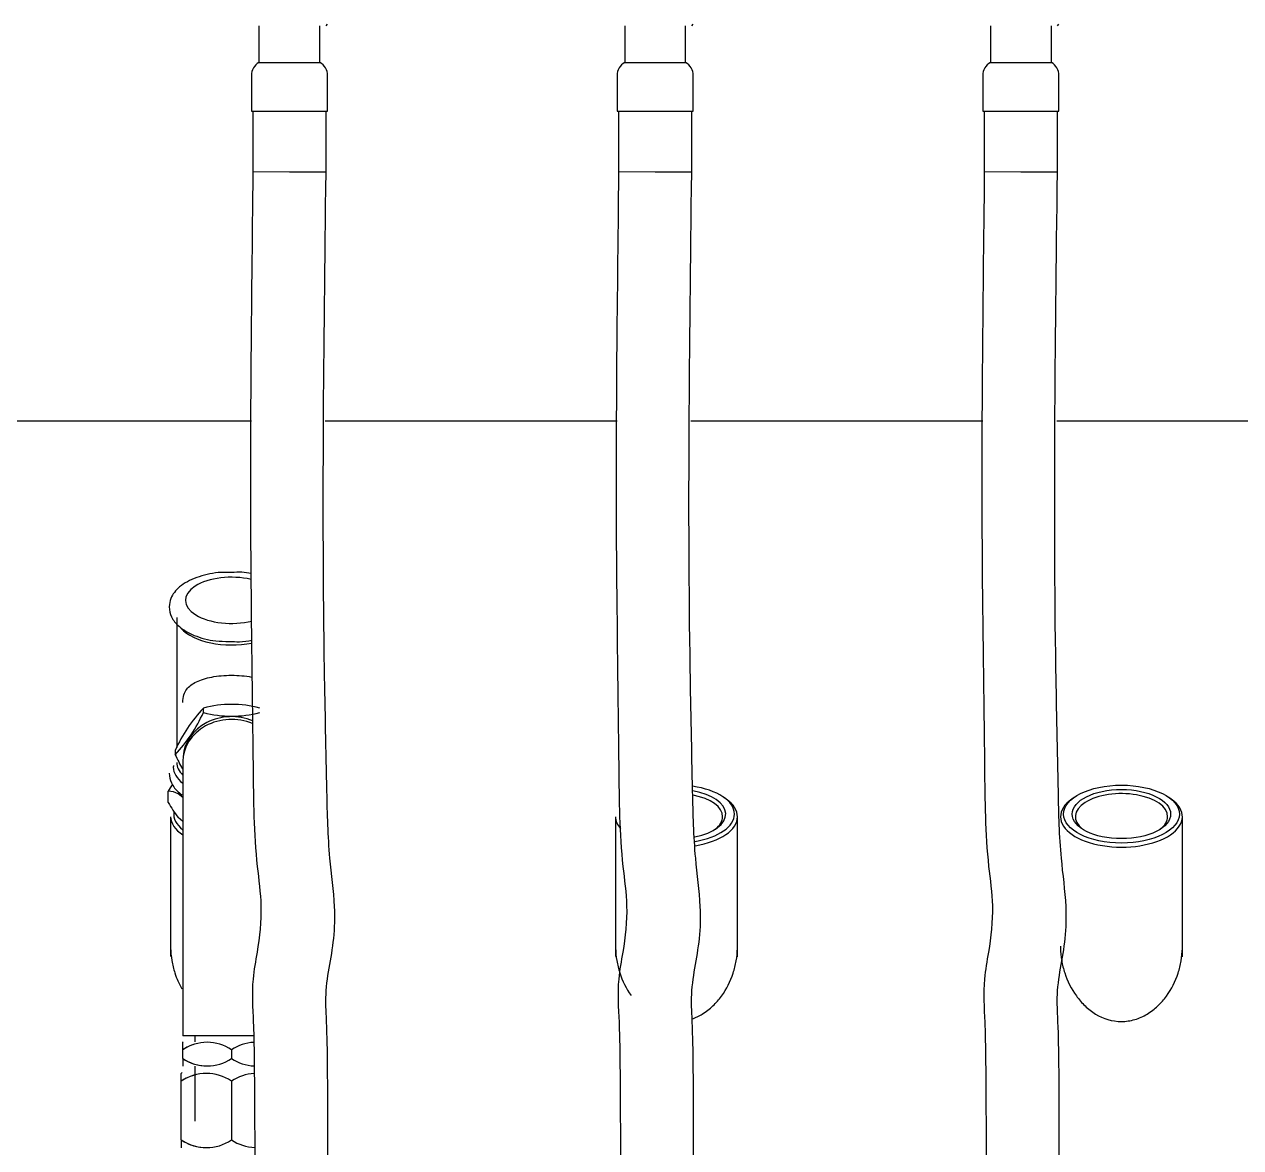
# Model space of a CAD drawing. Extents: x -681219 to -550379, y -242630 to -158199.
# Drawn here: x -623941 to -623424, y -171866 to -171388 of the extents above; entities that cross this region are included whole.
import ezdxf

# ---------------------------------------------------------------- set-up
doc = ezdxf.new("R2010")
doc.units = 0
doc.header["$LTSCALE"] = 1000
for name, color, linetype in [('DN15×600金属软管', 7, 'CONTINUOUS'), ('DN20×200_YJR3-4C', 7, 'CONTINUOUS'), ('GB3289.26内接头DN20', 7, 'CONTINUOUS'), ('GB3289.26内接头DN25', 7, 'CONTINUOUS'), ('SCTZ45000000', 7, 'CONTINUOUS'), ('SPTZ011001702', 7, 'CONTINUOUS'), ('SPTZ45_010109', 7, 'CONTINUOUS'), ('异径三通DN25×20_GB32', 7, 'CONTINUOUS')]:
    doc.layers.add(name, color=color, linetype=linetype)

msp = doc.modelspace()

# ---------------------------------------------------------------- linework, layer by layer
at = {"layer": 'DN15×600金属软管', "color": 7, "linetype": 'Continuous'}
for p, q in [((-623841.6345, -171388.5348), (-623841.6345, -171404.0868)), ((-623815.7145, -171404.0868), (-623815.7145, -171388.5348)), ((-623813.1225, -171388.5348), (-623812.4745, -171387.8868)), ((-623686.1145, -171388.5348), (-623686.1145, -171404.0868)), ((-623660.1945, -171404.0868), (-623660.1945, -171388.5348)), ((-623657.6025, -171388.5348), (-623656.9545, -171387.8868)), ((-623530.5945, -171388.5348), (-623530.5945, -171404.0868)), ((-623504.6745, -171404.0868), (-623504.6745, -171388.5348)), ((-623502.0825, -171388.5348), (-623501.4345, -171387.8868)), ((-623841.6345, -171404.0868), (-623815.7145, -171404.0868)), ((-623686.1145, -171404.0868), (-623660.1945, -171404.0868)), ((-623530.5945, -171404.0868), (-623504.6745, -171404.0868)), ((-623844.8745, -171409.6987), (-623844.8745, -171424.8228)), ((-623812.4745, -171424.8228), (-623812.4745, -171409.6987)), ((-623689.3545, -171409.6987), (-623689.3545, -171424.8228)), ((-623656.9545, -171424.8228), (-623656.9545, -171409.6987)), ((-623533.8345, -171409.6987), (-623533.8345, -171424.8228)), ((-623501.4345, -171424.8228), (-623501.4345, -171409.6987)), ((-623844.8745, -171424.8228), (-623812.4745, -171424.8228)), ((-623844.2265, -171424.8228), (-623844.2265, -171450.6556)), ((-623813.1225, -171450.83), (-623813.1225, -171424.8228)), ((-623689.3545, -171424.8228), (-623656.9545, -171424.8228)), ((-623688.7065, -171424.8228), (-623688.7065, -171450.6556)), ((-623657.6025, -171450.83), (-623657.6025, -171424.8228)), ((-623533.8345, -171424.8228), (-623501.4345, -171424.8228)), ((-623533.1865, -171424.8228), (-623533.1865, -171450.6556)), ((-623502.0825, -171450.83), (-623502.0825, -171424.8228)), ((-623828.6745, -171450.7428), (-623844.2265, -171450.6544)), ((-623813.1225, -171450.8312), (-623828.6745, -171450.7428)), ((-623673.1545, -171450.7428), (-623688.7065, -171450.6544)), ((-623657.6025, -171450.8312), (-623673.1545, -171450.7428)), ((-623517.6345, -171450.7428), (-623533.1865, -171450.6544)), ((-623502.0825, -171450.8312), (-623517.6345, -171450.7428))]:
    msp.add_line(p, q, dxfattribs=at)
for centre, start, end in [((-623838.3945, -171409.6987), 120, 180), ((-623818.9545, -171409.6987), 0, 60), ((-623682.8745, -171409.6987), 120, 180), ((-623663.4345, -171409.6987), 0, 60), ((-623527.3545, -171409.6987), 120, 180), ((-623507.9145, -171409.6987), 0, 60)]:
    msp.add_arc(centre, 6.48, start, end, dxfattribs=at)
for points, knots in [([(-623844.2218, -171450.2419), (-623844.9015, -171510.3914), (-623845.8837, -171588.0527), (-623844.2237, -171688.1574), (-623843.8489, -171737.6426), (-623839.9911, -171763.8139), (-623841.8111, -171779.8994), (-623845.0038, -171796.1856), (-623843.7019, -171814.8232), (-623843.5879, -171845.995), (-623842.7136, -171944.0978), (-623843.5178, -172024.7718), (-623844.2283, -172104.0699)], [0, 0, 0, 0, 0.25078951, 0.38758194, 0.45230698, 0.47809935, 0.50832471, 0.52595494, 0.55402024, 0.59331339, 0.66937928, 1, 1, 1, 1]), ([(-623813.1255, -172104.3405), (-623812.5892, -172042.0323), (-623811.8511, -171963.3217), (-623812.4051, -171863.6371), (-623812.436, -171819.6438), (-623813.7108, -171796.105), (-623809.5415, -171780.7759), (-623809.1161, -171760.7937), (-623812.1868, -171740.054), (-623812.8923, -171706.4619), (-623815.0632, -171608.3381), (-623814.0672, -171528.2876), (-623813.1198, -171450.5956)], [0, 0, 0, 0, 0.25979709, 0.39335785, 0.45023042, 0.4622424, 0.50114719, 0.52188242, 0.55354232, 0.59702739, 0.67604704, 1, 1, 1, 1]), ([(-623688.7018, -171450.2419), (-623689.3815, -171510.3914), (-623690.3637, -171588.0527), (-623688.7037, -171688.1574), (-623688.3289, -171737.6426), (-623684.4711, -171763.8139), (-623686.2911, -171779.8994), (-623689.4838, -171796.1856), (-623688.1819, -171814.8232), (-623688.0679, -171845.995), (-623687.1936, -171944.0978), (-623687.9978, -172024.7718), (-623688.7083, -172104.0699)], [0, 0, 0, 0, 0.25078951, 0.38758194, 0.45230698, 0.47809935, 0.50832471, 0.52595494, 0.55402024, 0.59331339, 0.66937928, 1, 1, 1, 1]), ([(-623657.6055, -172104.3405), (-623657.0692, -172042.0323), (-623656.3311, -171963.3217), (-623656.8851, -171863.6371), (-623656.916, -171819.6438), (-623658.1908, -171796.105), (-623654.0215, -171780.7759), (-623653.5961, -171760.7937), (-623656.6668, -171740.054), (-623657.3723, -171706.4619), (-623659.5432, -171608.3381), (-623658.5472, -171528.2876), (-623657.5998, -171450.5956)], [0, 0, 0, 0, 0.25979709, 0.39335785, 0.45023042, 0.4622424, 0.50114719, 0.52188242, 0.55354232, 0.59702739, 0.67604704, 1, 1, 1, 1]), ([(-623533.1818, -171450.2419), (-623533.8615, -171510.3914), (-623534.8437, -171588.0527), (-623533.1837, -171688.1574), (-623532.8089, -171737.6426), (-623528.9511, -171763.8139), (-623530.7711, -171779.8994), (-623533.9638, -171796.1856), (-623532.6619, -171814.8232), (-623532.5479, -171845.995), (-623531.6736, -171944.0978), (-623532.4778, -172024.7718), (-623533.1883, -172104.0699)], [0, 0, 0, 0, 0.25078951, 0.38758194, 0.45230698, 0.47809935, 0.50832471, 0.52595494, 0.55402024, 0.59331339, 0.66937928, 1, 1, 1, 1]), ([(-623502.0855, -172104.3405), (-623501.5492, -172042.0323), (-623500.8111, -171963.3217), (-623501.3651, -171863.6371), (-623501.396, -171819.6438), (-623502.6708, -171796.105), (-623498.5015, -171780.7759), (-623498.0761, -171760.7937), (-623501.1468, -171740.054), (-623501.8523, -171706.4619), (-623504.0232, -171608.3381), (-623503.0272, -171528.2876), (-623502.0798, -171450.5956)], [0, 0, 0, 0, 0.25979709, 0.39335785, 0.45023042, 0.4622424, 0.50114719, 0.52188242, 0.55354232, 0.59702739, 0.67604704, 1, 1, 1, 1])]:
    msp.add_open_spline(points, degree=3, knots=knots, dxfattribs=at)
at = {"layer": 'DN20×200_YJR3-4C', "color": 7, "linetype": 'Continuous'}
for p, q in [((-623874.2937, -171833.7108), (-623874.6825, -171834.0996)), ((-623874.6825, -171837.4077), (-623874.6825, -171834.0996)), ((-623874.6825, -171862.4139), (-623874.6825, -171837.4077)), ((-623853.2985, -171837.4077), (-623853.2985, -171862.4139)), ((-623874.6825, -171862.4139), (-623874.6825, -171865.722))]:
    msp.add_line(p, q, dxfattribs=at)
for centre, radius, start, end in [((-623863.9905, -171853.2907), 19.1465, 56.052547, 123.947453), ((-623863.9905, -171853.2029), 19.0737, 105.179548, 124.094665), ((-623842.6065, -171853.2029), 19.0737, 93.221135, 124.094665), ((-623863.9905, -171846.531), 19.1465, 236.052547, 262.87014), ((-623863.9905, -171846.6187), 19.0737, 235.905335, 304.094665), ((-623842.6065, -171846.531), 19.1465, 236.052547, 267.565393)]:
    msp.add_arc(centre, radius, start, end, dxfattribs=at)
at = {"layer": 'GB3289.26内接头DN20', "color": 7, "linetype": 'Continuous'}
for p, q in [((-623865.2704, -171680.5949), (-623865.2704, -171678.7483)), ((-623877.2423, -171696.7062), (-623877.2423, -171698.5528)), ((-623868.8505, -171818.1588), (-623868.8505, -171820.7508)), ((-623873.9049, -171820.7508), (-623874.0345, -171820.8804)), ((-623874.0345, -171824.0883), (-623874.0345, -171820.8804)), ((-623874.0345, -171827.7814), (-623874.0345, -171824.0883)), ((-623853.2985, -171824.0883), (-623853.2985, -171827.7814)), ((-623874.0345, -171827.7814), (-623874.0345, -171830.9892)), ((-623868.8505, -171831.1188), (-623868.8505, -171854.4468))]:
    msp.add_line(p, q, dxfattribs=at)
for centre, radius, start, end in [((-623819.2718, -171722.3837), 63.4028, 136.510294, 156.109571), ((-623853.2985, -171722.8628), 45.7101, 74.816581, 105.183419), ((-623926.3052, -171652.8746), 67.0348, 317.046062, 335.573803), ((-623853.2985, -171636.4804), 45.7101, 254.816581, 285.183419), ((-623819.1152, -171672.7709), 63.5883, 203.919304, 210.073319), ((-623863.6665, -171839.4049), 18.4958, 55.905487, 124.094513), ((-623863.6665, -171839.405), 18.4959, 106.990865, 124.094383), ((-623842.9305, -171839.405), 18.4959, 92.99541, 124.094383), ((-623863.6665, -171812.4646), 18.4959, 235.905617, 266.802973), ((-623863.6665, -171812.4647), 18.4958, 235.905487, 304.094513), ((-623842.9305, -171812.4646), 18.4959, 235.905617, 267.52976)]:
    msp.add_arc(centre, radius, start, end, dxfattribs=at)
msp.add_ellipse((-623853.2985, -171700.2215), major_axis=(20.6064, 0), ratio=0.8660254, start_param=1.12006834, end_param=3.09101519, dxfattribs=at)
at = {"layer": 'GB3289.26内接头DN25', "color": 7, "linetype": 'Continuous'}
for p, q in [((-623880.2353, -171718.8917), (-623880.2353, -171714.1432)), ((-623874.0345, -171716.8369), (-623875.9737, -171715.1574)), ((-623874.0345, -171726.9382), (-623875.9737, -171725.2588))]:
    msp.add_line(p, q, dxfattribs=at)
for centre, radius, start, end in [((-623838.8051, -171737.2635), 47.4449, 146.588943, 150.836087), ((-623880.1836, -171723.3861), 9.243, 62.905135, 90.320625), ((-623838.8008, -171695.7685), 47.4501, 209.164422, 218.425913)]:
    msp.add_arc(centre, radius, start, end, dxfattribs=at)
at = {"layer": 'SCTZ45000000', "color": 7, "linetype": 'Continuous'}
for p, q in [((-623874.0345, -171701.5175), (-623874.0345, -171717.9501)), ((-623874.0345, -171717.9501), (-623874.0345, -171785.2923)), ((-623874.0345, -171785.2923), (-623874.0345, -171818.1588)), ((-623843.934, -171818.1588), (-623874.0345, -171818.1588))]:
    msp.add_line(p, q, dxfattribs=at)
msp.add_ellipse((-623853.2985, -171701.5175), major_axis=(-20.736, 0), ratio=0.8660254, start_param=4.26534708, end_param=6.28318531, dxfattribs=at)
at = {"layer": 'SPTZ011001702', "color": 7, "linetype": 'Continuous'}
for p, q in [((-623844.834, -171556.6424), (-623968.9595, -171556.6424)), ((-623689.314, -171556.6424), (-623813.4395, -171556.6424)), ((-623533.794, -171556.6424), (-623657.9195, -171556.6424)), ((-623349.1545, -171556.6424), (-623502.3995, -171556.6424))]:
    msp.add_line(p, q, dxfattribs=at)
for points, knots in [([(-623879.2185, -171780.0757), (-623879.2186, -171780.3214), (-623879.2161, -171780.5671), (-623879.1746, -171782.5925), (-623879.0053, -171784.368), (-623878.4038, -171787.9106), (-623877.9667, -171789.6892), (-623876.6536, -171793.721), (-623875.6851, -171795.954), (-623874.4677, -171798.0888)], [0.74568734, 0.74568734, 0.74568734, 0.74568734, 0.75, 0.75, 0.78125, 0.78125, 0.8125, 0.8125, 0.854321671, 0.854321671, 0.854321671, 0.854321671]), ([(-623690.0025, -171780.0757), (-623690.0026, -171780.3214), (-623690.0001, -171780.5671), (-623689.9586, -171782.5925), (-623689.7893, -171784.368), (-623689.1878, -171787.9106), (-623688.7507, -171789.6892), (-623687.0893, -171794.7906), (-623685.5248, -171798.0077), (-623683.3954, -171800.9915)], [0.74568734, 0.74568734, 0.74568734, 0.74568734, 0.75, 0.75, 0.78125, 0.78125, 0.8125, 0.8125, 0.873705062, 0.873705062, 0.873705062, 0.873705062]), ([(-623657.4343, -171810.9096), (-623655.9317, -171810.3905), (-623654.4876, -171809.7044), (-623651.5107, -171807.915), (-623649.9892, -171806.7346), (-623647.2681, -171804.158), (-623646.049, -171802.7519), (-623642.7592, -171798.232), (-623641.1311, -171794.9349), (-623639.4358, -171789.7679), (-623638.9964, -171787.9961), (-623638.3881, -171784.4673), (-623638.2142, -171782.6977), (-623638.1656, -171780.6395), (-623638.1624, -171780.3557), (-623638.1626, -171780.0716)], [0.036673174, 0.036673174, 0.036673174, 0.036673174, 0.0625, 0.0625, 0.09375, 0.09375, 0.125, 0.125, 0.1875, 0.1875, 0.21875, 0.21875, 0.25, 0.25, 0.254988978, 0.254988978, 0.254988978, 0.254988978]), ([(-623500.7865, -171780.0757), (-623500.7866, -171780.3214), (-623500.7841, -171780.5671), (-623500.7426, -171782.5925), (-623500.5733, -171784.368), (-623499.9718, -171787.9106), (-623499.5347, -171789.6892), (-623497.85, -171794.862), (-623496.2424, -171798.1438), (-623492.944, -171802.699), (-623491.7221, -171804.114), (-623488.998, -171806.7033), (-623487.4747, -171807.8894), (-623482.5787, -171810.8433), (-623478.7703, -171812.0395), (-623474.8665, -171812.0395)], [0.74568734, 0.74568734, 0.74568734, 0.74568734, 0.75, 0.75, 0.78125, 0.78125, 0.8125, 0.8125, 0.875, 0.875, 0.90625, 0.90625, 0.9375, 0.9375, 1, 1, 1, 1]), ([(-623474.8665, -171812.0395), (-623472.9146, -171812.0395), (-623471.0183, -171811.7552), (-623467.3264, -171810.6732), (-623465.5545, -171809.8744), (-623462.2947, -171807.915), (-623460.7732, -171806.7346), (-623458.0521, -171804.158), (-623456.833, -171802.7519), (-623453.5432, -171798.232), (-623451.9151, -171794.9349), (-623450.2198, -171789.7679), (-623449.7804, -171787.9961), (-623449.1721, -171784.4673), (-623448.9982, -171782.6977), (-623448.9496, -171780.6395), (-623448.9464, -171780.3557), (-623448.9466, -171780.0716)], [0, 0, 0, 0, 0.03125, 0.03125, 0.0625, 0.0625, 0.09375, 0.09375, 0.125, 0.125, 0.1875, 0.1875, 0.21875, 0.21875, 0.25, 0.25, 0.254988978, 0.254988978, 0.254988978, 0.254988978])]:
    msp.add_open_spline(points, degree=3, knots=knots, dxfattribs=at)
at = {"layer": 'SPTZ45_010109', "color": 7, "linetype": 'Continuous'}
for p, q in [((-623642.9189, -171717.4528), (-623643.9771, -171716.7045)), ((-623494.9719, -171716.7045), (-623496.0301, -171717.4528)), ((-623453.7029, -171717.4528), (-623454.7611, -171716.7045)), ((-623879.2185, -171724.9352), (-623879.2185, -171784.3549)), ((-623690.0025, -171724.9352), (-623690.0025, -171784.3549)), ((-623638.1625, -171784.5115), (-623638.1625, -171724.9352)), ((-623448.9465, -171784.5115), (-623448.9465, -171724.9352))]:
    msp.add_line(p, q, dxfattribs=at)
for centre, major_axis, start_param, end_param in [((-623664.0825, -171723.8128), (24.624, 0), 0, 1.2892568), ((-623664.0825, -171723.8128), (-20.9246, 0), 1.95404001, 4.37531907), ((-623664.0825, -171724.9352), (19.6286, 0), 0, 1.20244153), ((-623474.8665, -171724.9352), (19.6286, 0), 0, 3.71111692), ((-623664.0825, -171724.9352), (25.92, 0), 0, 0.61547971), ((-623474.8665, -171724.9352), (-25.92, 0), 5.6677056, 6.28318531), ((-623474.8665, -171724.9352), (-25.92, 0), 0, 3.75707236), ((-623853.2985, -171724.9352), (25.92, 0), 3.14159265, 3.78509376), ((-623853.2985, -171723.8128), (24.624, 0), 3.08369665, 3.71121397), ((-623664.0825, -171724.9352), (25.92, 0), 3.14159265, 3.54868521), ((-623664.0825, -171724.9352), (25.92, 0), 5.02371756, 6.28318531), ((-623664.0825, -171723.8128), (24.624, 0), 5.04118594, 6.28318531), ((-623664.0825, -171724.9352), (19.6286, 0), 5.71366911, 6.28318531), ((-623474.8665, -171724.9352), (19.6286, 0), 5.71366113, 6.28318531)]:
    msp.add_ellipse(centre, major_axis=major_axis, ratio=0.5, start_param=start_param, end_param=end_param, dxfattribs=at)
for major_axis in [(24.624, 0), (-20.9246, 0)]:
    msp.add_ellipse((-623474.8665, -171723.8128), major_axis=major_axis, ratio=0.5, dxfattribs=at)
at = {"layer": '异径三通DN25×20_GB32', "color": 7, "linetype": 'Continuous'}
msp.add_line((-623876.6265, -171640.2313), (-623876.6265, -171695.5063), dxfattribs=at)
for centre, major_axis, start_param, end_param in [((-623853.2985, -171632.901), (19.6286, 0), 1.13548596, 5.16694743), ((-623853.2985, -171640.2313), (23.328, 0), 3.54979091, 5.09356839), ((-623853.2985, -171703.9026), (-24.768, 0), 6.21942048, 6.28318531), ((-623853.2985, -171703.9026), (-24.768, 0), 0, 0.57863614), ((-623853.2985, -171701.8917), (23.328, 0), 3.14159265, 3.6174749)]:
    msp.add_ellipse(centre, major_axis=major_axis, ratio=0.5, start_param=start_param, end_param=end_param, dxfattribs=at)
for points, knots in [([(-623853.4153, -171621.052), (-623855.4511, -171621.0068), (-623860.3447, -171620.9416), (-623868.6026, -171623.0189), (-623875.4804, -171626.6783), (-623879.302, -171631.3619), (-623879.713, -171634.3428), (-623879.8665, -171635.7069)], [0, 0, 0, 0, 0.13881237, 0.38720968, 0.64262615, 0.86063682, 1, 1, 1, 1]), ([(-623844.8877, -171621.4681), (-623846.2467, -171621.2197), (-623849.0566, -171620.8767), (-623851.7973, -171620.9795), (-623853.4153, -171621.052)], [0.893145185, 0.893145185, 0.893145185, 0.893145185, 0.945589885, 1, 1, 1, 1]), ([(-623879.8665, -171635.7069), (-623879.6671, -171637.2622), (-623879.2113, -171640.191), (-623875.5333, -171644.5599), (-623869.2909, -171648.108), (-623861.3913, -171650.3227), (-623856.3609, -171650.3577), (-623854.2468, -171650.3527)], [0, 0, 0, 0, 0.16258946, 0.35952551, 0.5936432, 0.85292211, 1, 1, 1, 1]), ([(-623854.2468, -171650.3527), (-623852.6938, -171650.4539), (-623849.5938, -171650.6343), (-623846.3585, -171650.2302), (-623844.5684, -171649.8768)], [0, 0, 0, 0, 0.05243251, 0.121295613, 0.121295613, 0.121295613, 0.121295613]), ([(-623874.0345, -171676.4043), (-623874.0343, -171675.1403), (-623873.8725, -171674.028), (-623873.3012, -171672.187), (-623872.8901, -171671.4207), (-623871.3852, -171669.4192), (-623869.9869, -171668.4084), (-623866.4578, -171666.7088), (-623864.2814, -171666.0204), (-623859.2028, -171665.0455), (-623856.2845, -171664.7676), (-623853.2985, -171664.7676)], [0.750170594, 0.750170594, 0.750170594, 0.750170594, 0.78125, 0.78125, 0.8125, 0.8125, 0.875, 0.875, 0.9375, 0.9375, 1, 1, 1, 1]), ([(-623853.2985, -171664.7676), (-623851.8055, -171664.7676), (-623850.3521, -171664.8346), (-623847.5176, -171665.0931), (-623846.1427, -171665.2864), (-623844.739, -171665.5551), (-623844.6048, -171665.5816), (-623844.4715, -171665.6087)], [0, 0, 0, 0, 0.03125, 0.03125, 0.0625, 0.0625, 0.0658247903, 0.0658247903, 0.0658247903, 0.0658247903]), ([(-623879.8665, -171706.4161), (-623879.6671, -171707.9714), (-623879.2113, -171710.9014), (-623876.6514, -171713.9374), (-623874.6841, -171715.4638), (-623874.2438, -171715.7769)], [0, 0, 0, 0, 0.149968255, 0.331616912, 0.381106219, 0.381106219, 0.381106219, 0.381106219])]:
    msp.add_open_spline(points, degree=3, knots=knots, dxfattribs=at)

doc.saveas('drawing.dxf')
